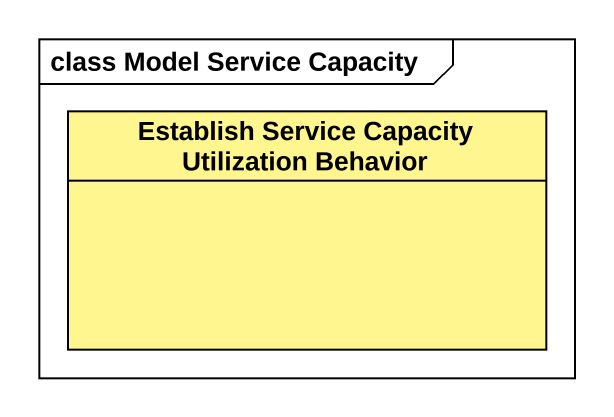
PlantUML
@startuml
mainframe class Model Service Capacity
hide circle
hide empty members
class "Establish Service Capacity Utilization Behavior" as Establish_Service_Capacity #FFF68F
@enduml
